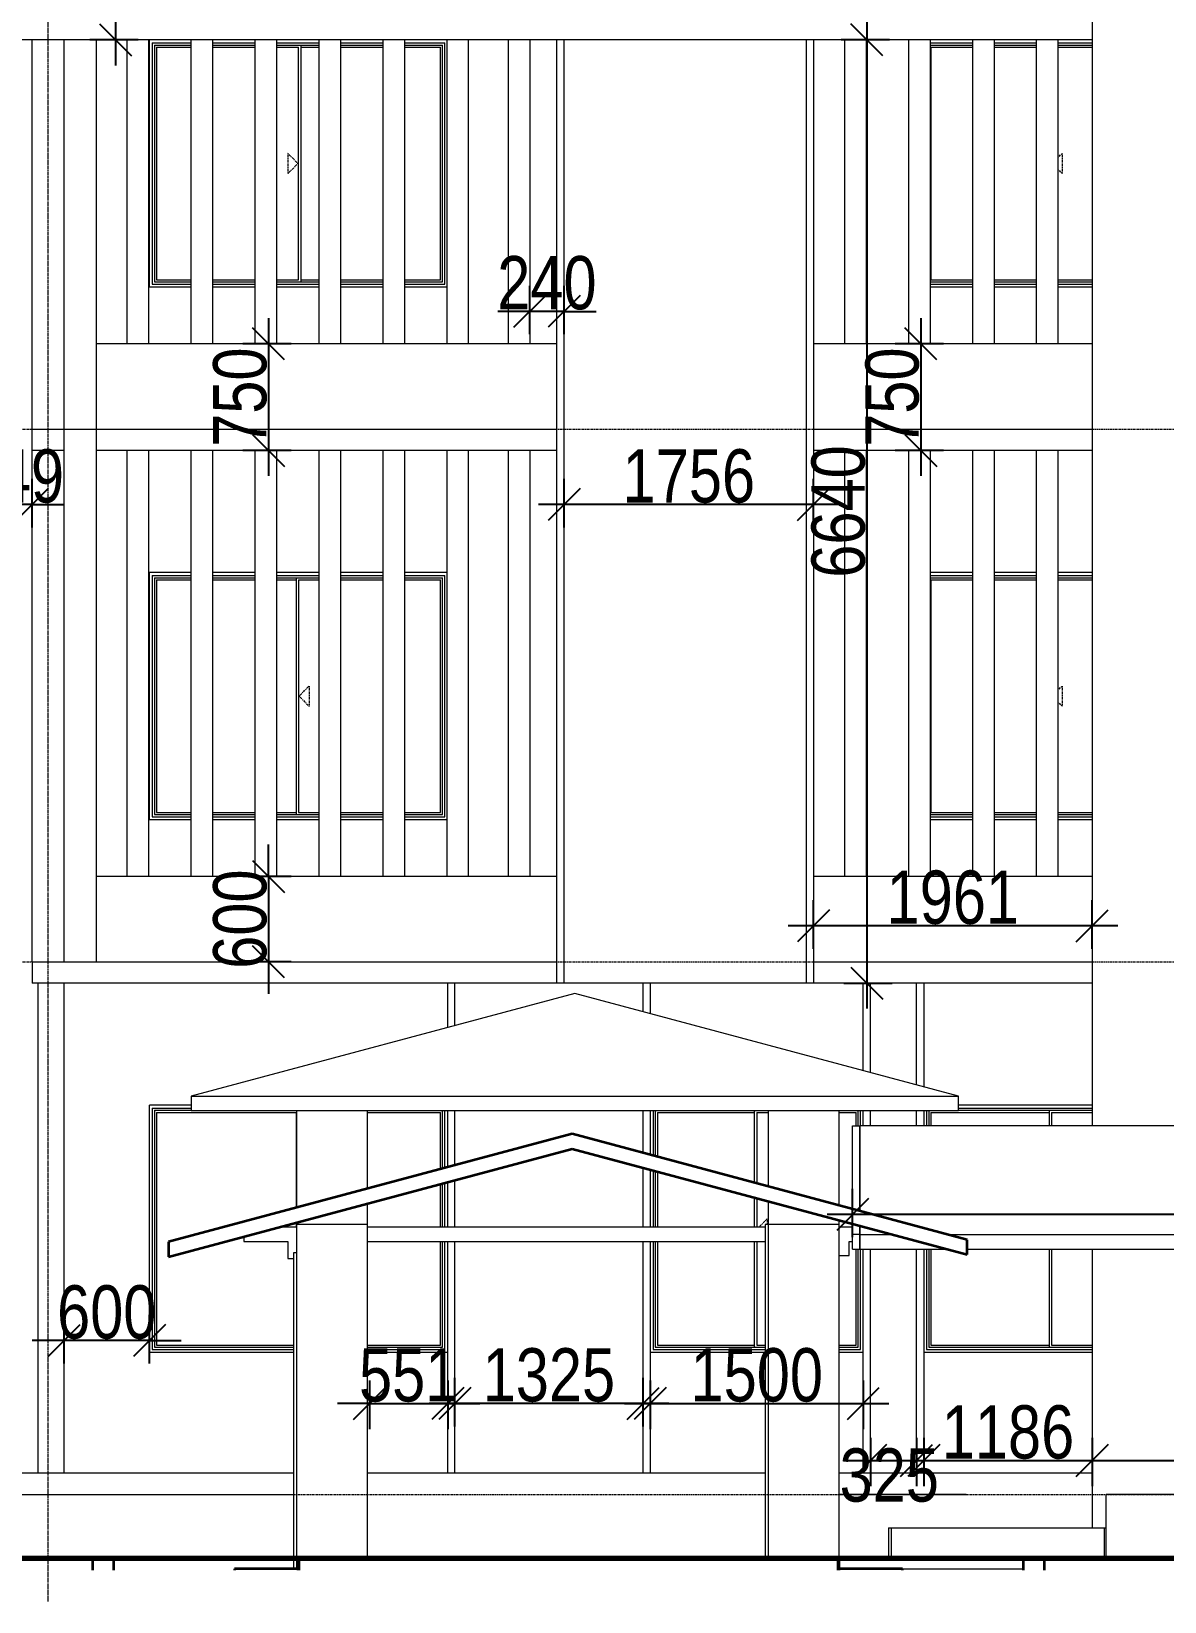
# Model space of a CAD drawing. Header units: millimetres. Extents: x -35190 to 411743, y -233114 to 23872.
# Drawn here: x 71445 to 79420, y -164512 to -153457 of the extents above; entities that cross this region are included whole.
import ezdxf

# ---------------------------------------------------------------- set-up
doc = ezdxf.new("R2010")
doc.units = ezdxf.units.MM
doc.linetypes.add('Centre', pattern=[31.75, 6.35, -4.7625, 15.875, -4.7625])
doc.linetypes.add('Grid Line', pattern=[22.225, 12.7, -3.175, 3.175, -3.175])
for name, color, linetype, lineweight in [('A-ANNO-DIMS', 211, 'Continuous', 9), ('A-DETL', 90, 'Continuous', 18), ('A-DETL-WIDE', 214, 'Continuous', 70), ('A-FLOR', 192, 'Continuous', 18), ('A-FLOR-LEVL', 51, 'Continuous', 18), ('A-GLAZ', 151, 'Continuous', 18), ('A-ROOF', 132, 'Continuous', 18), ('A-WALL', 113, 'Continuous', 18), ('I-WALL', 2, 'Continuous', 18), ('Q-CASE', 31, 'Continuous', 18), ('S-GRID', 1, 'Continuous', 9)]:
    doc.layers.add(name, color=color, linetype=linetype, lineweight=lineweight)
doc.styles.add('Arial_3', font='arial.ttf', dxfattribs={"width": 0.8, "height": 375})
doc.dimstyles.new('main_4_5mm', dxfattribs={"dimscale": 304.8, "dimtxt": 382.597275, "dimasz": 0.738189, "dimexe": 0.590551, "dimexo": 0.0625, "dimgap": 0.024606, "dimtad": 1, "dimdec": 0, "dimzin": 0, "dimdsep": 46, "dimtxsty": 'Arial_3', "dimblk1": 'OBLIQUE', "dimblk2": 'OBLIQUE', "dimsah": 1, "dimcen": 0.09, "dimdle": 0.590551, "dimazin": 0, "dimtfac": 1, "dimtdec": 4, "dimtix": 1, "dimtmove": 0, "dimatfit": 3, "dimfxl": 0.590551, "dimfxlon": 1, "dimtvp": 1, "dimtolj": 1, "dimtzin": 0, "dimarcsym": 2})
doc.dimstyles.new('main_4_5mm_1', dxfattribs={"dimscale": 304.8, "dimtxt": 382.597275, "dimasz": 0.738189, "dimexe": 0.590551, "dimexo": 0.0625, "dimgap": 0.024606, "dimtad": 1, "dimdec": 0, "dimzin": 0, "dimdsep": 46, "dimtxsty": 'Arial_3', "dimblk1": 'OBLIQUE', "dimblk2": 'OBLIQUE', "dimsah": 1, "dimcen": 0.09, "dimdle": 0.590551, "dimazin": 0, "dimtfac": 1, "dimtdec": 4, "dimtix": 1, "dimtmove": 1, "dimatfit": 3, "dimfxl": 0.590551, "dimfxlon": 1, "dimtvp": 1, "dimtolj": 1, "dimtzin": 0, "dimarcsym": 2})

# ---------------------------------------------------------------- blocks, each defined once
blk = doc.blocks.new('Sliding - 2L - SL2_1 X 1_8-416756-South')
at = {"layer": 'A-GLAZ'}
for p, q in [((318, 3190), (24, 3190)), ((24, 1450), (24, 3190)), ((44, 3170), (44, 1470)), ((44, 3170), (318, 3170)), ((60, 3154), (60, 1486)), ((60, 3154), (318, 3154)), ((75, 3139), (75, 1501)), ((75, 3139), (1059, 3139)), ((1059, 2468), (1059, 3139)), ((1559, 3139), (2073, 3139)), ((2073, 2740), (2073, 3139)), ((2088, 2744), (2088, 3150)), ((2104, 2748), (2104, 3150)), ((2073, 2331), (2073, 2636)), ((2088, 2331), (2088, 2640)), ((2104, 2331), (2104, 2644)), ((1059, 2331), (1059, 2364)), ((2073, 1501), (2073, 2231)), ((2088, 1486), (2088, 2231)), ((2104, 1470), (2104, 2231)), ((1039, 1450), (24, 1450)), ((44, 1470), (1039, 1470)), ((60, 1486), (1039, 1486)), ((75, 1501), (1039, 1501)), ((1559, 1501), (2073, 1501)), ((1559, 1486), (2088, 1486)), ((1559, 1470), (2104, 1470)), ((2124, 1450), (1559, 1450))]:
    blk.add_line(p, q, dxfattribs=at)
blk = doc.blocks.new('Sliding - 2L - SL1_5 X 1_8-424779-South')
at = {"layer": 'A-GLAZ'}
for p, q in [((3569, 3150), (3569, 2835)), ((3585, 3150), (3585, 2831)), ((3600, 3139), (3600, 2827)), ((3600, 3139), (4284, 3139)), ((4284, 2643), (4284, 3150)), ((4284, 2644), (4284, 3139)), ((4299, 3139), (4299, 2639)), ((4299, 3139), (4379, 3139)), ((4879, 3139), (4998, 3139)), ((4998, 3045), (4998, 3139)), ((5013, 3045), (5013, 3150)), ((5029, 3045), (5029, 3150)), ((3569, 2732), (3569, 2331)), ((3585, 2727), (3585, 2331)), ((3600, 2723), (3600, 2331)), ((4284, 2331), (4284, 2540)), ((4284, 2331), (4284, 2540)), ((4299, 2536), (4299, 2331)), ((3569, 2231), (3569, 1470)), ((3585, 2231), (3585, 1486)), ((3600, 2231), (3600, 1501)), ((4284, 1486), (4284, 2231)), ((4284, 1501), (4284, 2231)), ((4299, 2231), (4299, 1501)), ((4998, 1501), (4998, 2176)), ((5013, 1486), (5013, 2176)), ((5029, 1470), (5029, 2176)), ((4359, 1450), (3549, 1450)), ((3569, 1470), (4359, 1470)), ((3585, 1486), (4359, 1486)), ((3600, 1501), (4284, 1501)), ((4299, 1501), (4359, 1501)), ((4879, 1501), (4998, 1501)), ((4879, 1486), (5013, 1486)), ((4879, 1470), (5029, 1470)), ((5049, 1450), (4879, 1450))]:
    blk.add_line(p, q, dxfattribs=at)
at = {"layer": 'A-GLAZ', "linetype": 'Centre'}
for p, q in [((4314, 2331), (4373, 2391)), ((4373, 2391), (4373, 2350))]:
    blk.add_line(p, q, dxfattribs=at)
blk = doc.blocks.new('Sliding - 2L - SL1_8 X 1_8-417365-South')
at = {"layer": 'A-GLAZ'}
for p, q in [((5494, 3150), (5494, 3045)), ((5510, 3150), (5510, 3045)), ((5525, 3139), (5525, 3045)), ((5525, 3139), (6359, 3139)), ((6660, 3190), (5718, 3190)), ((5718, 3170), (6660, 3170)), ((5718, 3154), (6660, 3154)), ((6359, 3045), (6359, 3154)), ((6359, 3045), (6359, 3139)), ((6374, 3139), (6374, 3045)), ((6374, 3139), (6660, 3139)), ((5494, 2176), (5494, 1470)), ((5510, 2176), (5510, 1486)), ((5525, 2176), (5525, 1501)), ((6359, 1486), (6359, 2176)), ((6359, 1501), (6359, 2176)), ((6374, 2176), (6374, 1501)), ((6660, 1450), (5474, 1450)), ((5494, 1470), (6660, 1470)), ((5510, 1486), (6660, 1486)), ((5525, 1501), (6359, 1501)), ((6374, 1501), (6660, 1501))]:
    blk.add_line(p, q, dxfattribs=at)
blk = doc.blocks.new('Sliding - 2L - SL2_1 X 1_8-V6-South')
at = {"layer": 'A-GLAZ'}
for p, q in [((319, 6940), (24, 6940)), ((24, 5200), (24, 6940)), ((44, 6920), (44, 5220)), ((44, 6920), (319, 6920)), ((60, 6904), (60, 5236)), ((60, 6904), (319, 6904)), ((75, 6889), (75, 5251)), ((75, 6889), (319, 6889)), ((769, 6940), (469, 6940)), ((469, 6920), (769, 6920)), ((469, 6904), (769, 6904)), ((469, 6889), (769, 6889)), ((1219, 6940), (919, 6940)), ((919, 6920), (1219, 6920)), ((919, 6904), (1219, 6904)), ((919, 6889), (1059, 6889)), ((1059, 5236), (1059, 6904)), ((1059, 5251), (1059, 6889)), ((1074, 6889), (1074, 5251)), ((1074, 6889), (1219, 6889)), ((1669, 6940), (1369, 6940)), ((1369, 6920), (1669, 6920)), ((1369, 6904), (1669, 6904)), ((1369, 6889), (1669, 6889)), ((2119, 6940), (1819, 6940)), ((1819, 6920), (2104, 6920)), ((1819, 6904), (2088, 6904)), ((1819, 6889), (2073, 6889)), ((2073, 5251), (2073, 6889)), ((2088, 5236), (2088, 6904)), ((2104, 5220), (2104, 6920)), ((319, 5200), (24, 5200)), ((44, 5220), (319, 5220)), ((60, 5236), (319, 5236)), ((75, 5251), (319, 5251)), ((469, 5251), (769, 5251)), ((469, 5236), (769, 5236)), ((469, 5220), (769, 5220)), ((769, 5200), (469, 5200)), ((919, 5251), (1059, 5251)), ((919, 5236), (1219, 5236)), ((919, 5220), (1219, 5220)), ((1219, 5200), (919, 5200)), ((1074, 5251), (1219, 5251)), ((1369, 5251), (1669, 5251)), ((1369, 5236), (1669, 5236)), ((1369, 5220), (1669, 5220)), ((1669, 5200), (1369, 5200)), ((1819, 5251), (2073, 5251)), ((1819, 5236), (2088, 5236)), ((1819, 5220), (2104, 5220)), ((2119, 5200), (1819, 5200))]:
    blk.add_line(p, q, dxfattribs=at)
at = {"layer": 'A-GLAZ', "linetype": 'Centre'}
for p, q in [((1078, 6070), (1148, 6141)), ((1148, 6141), (1148, 5999)), ((1078, 6070), (1148, 5999))]:
    blk.add_line(p, q, dxfattribs=at)
blk = doc.blocks.new('Sliding - 2L - SL1_8 X 1_8-V9-South')
at = {"layer": 'A-GLAZ'}
for p, q in [((5819, 6940), (5519, 6940)), ((5519, 6920), (5819, 6920)), ((5519, 6904), (5819, 6904)), ((5525, 6889), (5525, 5251)), ((5525, 6889), (5819, 6889)), ((6269, 6940), (5969, 6940)), ((5969, 6920), (6269, 6920)), ((5969, 6904), (6269, 6904)), ((5969, 6889), (6269, 6889)), ((6660, 6940), (6419, 6940)), ((6419, 6920), (6660, 6920)), ((6419, 6904), (6660, 6904)), ((6419, 6889), (6660, 6889)), ((5519, 5236), (5819, 5236)), ((5519, 5220), (5819, 5220)), ((5819, 5200), (5519, 5200)), ((5525, 5251), (5819, 5251)), ((5969, 5251), (6269, 5251)), ((5969, 5236), (6269, 5236)), ((5969, 5220), (6269, 5220)), ((6269, 5200), (5969, 5200)), ((6419, 5251), (6660, 5251)), ((6419, 5236), (6660, 5236)), ((6419, 5220), (6660, 5220)), ((6660, 5200), (6419, 5200))]:
    blk.add_line(p, q, dxfattribs=at)
at = {"layer": 'A-GLAZ', "linetype": 'Centre'}
for p, q in [((6419, 6111), (6448, 6141)), ((6448, 6141), (6448, 5999)), ((6419, 6029), (6448, 5999))]:
    blk.add_line(p, q, dxfattribs=at)
blk = doc.blocks.new('Sliding - 2L - SL2_1 X 1_8-450662-South')
at = {"layer": 'A-GLAZ'}
for p, q in [((24, 8950), (24, 10690)), ((44, 10670), (44, 8970)), ((44, 10670), (319, 10670)), ((60, 10654), (60, 8986)), ((60, 10654), (319, 10654)), ((75, 10639), (75, 9001)), ((75, 10639), (319, 10639)), ((469, 10670), (769, 10670)), ((469, 10654), (769, 10654)), ((469, 10639), (769, 10639)), ((919, 10670), (1219, 10670)), ((919, 10654), (1219, 10654)), ((919, 10639), (1074, 10639)), ((1074, 9001), (1074, 10639)), ((1089, 10654), (1089, 8986)), ((1089, 10639), (1089, 9001)), ((1089, 10639), (1219, 10639)), ((1369, 10670), (1669, 10670)), ((1369, 10654), (1669, 10654)), ((1369, 10639), (1669, 10639)), ((1819, 10670), (2104, 10670)), ((1819, 10654), (2088, 10654)), ((1819, 10639), (2073, 10639)), ((2073, 9001), (2073, 10639)), ((2088, 8986), (2088, 10654)), ((2104, 8970), (2104, 10670)), ((44, 8970), (319, 8970)), ((60, 8986), (319, 8986)), ((75, 9001), (319, 9001)), ((469, 9001), (769, 9001)), ((469, 8986), (769, 8986)), ((469, 8970), (769, 8970)), ((919, 9001), (1074, 9001)), ((919, 8986), (1219, 8986)), ((919, 8970), (1219, 8970)), ((1089, 9001), (1219, 9001)), ((1369, 9001), (1669, 9001)), ((1369, 8986), (1669, 8986)), ((1369, 8970), (1669, 8970)), ((1819, 9001), (2073, 9001)), ((1819, 8986), (2088, 8986)), ((1819, 8970), (2104, 8970)), ((319, 8950), (24, 8950)), ((769, 8950), (469, 8950)), ((1219, 8950), (919, 8950)), ((1669, 8950), (1369, 8950)), ((2119, 8950), (1819, 8950))]:
    blk.add_line(p, q, dxfattribs=at)
at = {"layer": 'A-GLAZ', "linetype": 'Centre'}
for p, q in [((1070, 9820), (999, 9891)), ((999, 9891), (999, 9749)), ((1070, 9820), (999, 9749))]:
    blk.add_line(p, q, dxfattribs=at)
blk = doc.blocks.new('Sliding - 2L - SL1_8 X 1_8-V13-South')
at = {"layer": 'A-GLAZ'}
for p, q in [((5519, 10670), (5819, 10670)), ((5519, 10654), (5819, 10654)), ((5525, 10639), (5525, 9001)), ((5525, 10639), (5819, 10639)), ((5969, 10670), (6269, 10670)), ((5969, 10654), (6269, 10654)), ((5969, 10639), (6269, 10639)), ((6419, 10670), (6660, 10670)), ((6419, 10654), (6660, 10654)), ((6419, 10639), (6660, 10639)), ((5519, 8986), (5819, 8986)), ((5519, 8970), (5819, 8970)), ((5525, 9001), (5819, 9001)), ((5969, 9001), (6269, 9001)), ((5969, 8986), (6269, 8986)), ((5969, 8970), (6269, 8970)), ((6419, 9001), (6660, 9001)), ((6419, 8986), (6660, 8986)), ((6419, 8970), (6660, 8970)), ((5819, 8950), (5519, 8950)), ((6269, 8950), (5969, 8950)), ((6660, 8950), (6419, 8950))]:
    blk.add_line(p, q, dxfattribs=at)
at = {"layer": 'A-GLAZ', "linetype": 'Centre'}
for p, q in [((6419, 9861), (6448, 9891)), ((6448, 9891), (6448, 9749)), ((6419, 9779), (6448, 9749))]:
    blk.add_line(p, q, dxfattribs=at)
blk = doc.blocks.new('Casework 1 - Casework 1-478824-South')
at = {"layer": 'Q-CASE'}
for p, q in [((6660, 10690), (-1101, 10690)), ((2893, 4050), (2893, 10690)), ((2943, 4050), (2943, 10690)), ((4649, 4050), (4649, 10690)), ((4699, 10690), (4699, 4050)), ((-761, 4050), (-761, 600)), ((2124, 3737), (2124, 4050)), ((2174, 3751), (2174, 4050)), ((2943, 4050), (2893, 4050)), ((4649, 4050), (2943, 4050)), ((3499, 3848), (3499, 4050)), ((3549, 4050), (3549, 3835)), ((4699, 4050), (4649, 4050)), ((5049, 3433), (5049, 4050)), ((5099, 3419), (5099, 4050)), ((5424, 3332), (5424, 4050)), ((5474, 4050), (5474, 3319)), ((2124, 2753), (2124, 3150)), ((2174, 2767), (2174, 3150)), ((3499, 2854), (3499, 3150)), ((3549, 3150), (3549, 2840)), ((5049, 3045), (5049, 3150)), ((5099, 3045), (5099, 3150)), ((5424, 3045), (5424, 3150)), ((5474, 3150), (5474, 3045)), ((2174, 2331), (2174, 2663)), ((3499, 2331), (3499, 2750)), ((3549, 2737), (3549, 2331)), ((2124, 2331), (2124, 2650)), ((2124, 600), (2124, 2231)), ((2174, 600), (2174, 2231)), ((3499, 600), (3499, 2231)), ((3549, 2231), (3549, 600)), ((5049, 600), (5049, 2176)), ((5099, 600), (5099, 2176)), ((5424, 600), (5424, 2176)), ((5474, 2176), (5474, 600)), ((1039, 600), (-11726, 600)), ((4359, 600), (1559, 600)), ((6660, 600), (4879, 600)), ((-11726, 0), (-376, 0))]:
    blk.add_line(p, q, dxfattribs=at)
blk = doc.blocks.new('Ramp - Ramp-624377-South')
at = {"layer": 'A-FLOR-LEVL'}
for p, q in [((5246, 213), (5246, 0)), ((6746, 213), (5246, 213)), ((6746, 0), (6746, 213))]:
    blk.add_line(p, q, dxfattribs=at)
blk = doc.blocks.new('Casework 3 - Casework 3-687578-South')
at = {"layer": 'Q-CASE', "lineweight": 35}
for p, q in [((2999, 2988), (159, 2227)), ((5779, 2243), (2999, 2988)), ((159, 2123), (2999, 2884)), ((2999, 2884), (5779, 2139)), ((159, 2227), (159, 2123)), ((5779, 2139), (5779, 2243)), ((6324, 0), (6174, 0)), ((6324, -84), (6324, 0)), ((-226, 0), (-376, 0)), ((-376, 0), (-376, -84)), ((-226, -84), (-226, 0)), ((1074, -75), (624, -75)), ((624, -75), (624, -84)), ((1074, -84), (1074, -75)), ((5324, -75), (4874, -75)), ((4874, -75), (4874, -84)), ((5324, -84), (5324, -75)), ((6174, 0), (6174, -84))]:
    blk.add_line(p, q, dxfattribs=at)
at = {"layer": 'Q-CASE'}
for p, q in [((4974, 2459), (4974, 3045)), ((4974, 3045), (5024, 3045)), ((5024, 3045), (5024, 2445)), ((5024, 2445), (5024, 3045)), ((11833, 3045), (5024, 3045)), ((1059, 2331), (936, 2331)), ((4359, 2331), (1559, 2331)), ((4974, 2331), (4879, 2331)), ((4974, 2280), (4974, 2355)), ((5024, 2342), (5024, 2280)), ((5024, 2280), (5024, 2342)), ((689, 2265), (689, 2231)), ((689, 2231), (999, 2231)), ((999, 2231), (999, 2111)), ((1559, 2231), (4359, 2231)), ((4949, 2231), (4974, 2231)), ((4949, 2131), (4949, 2231)), ((4974, 2176), (4974, 2280)), ((5024, 2280), (4974, 2280)), ((5024, 2280), (5024, 2176)), ((5024, 2176), (5024, 2280)), ((5024, 2280), (5255, 2280)), ((5641, 2280), (17026, 2280)), ((999, 2111), (1039, 2111)), ((4879, 2131), (4949, 2131)), ((4974, 2176), (5024, 2176)), ((5024, 2176), (5642, 2176)), ((5779, 2176), (17026, 2176)), ((6324, 0), (16796, 0)), ((-226, 0), (1039, 0)), ((5324, -75), (6174, -75))]:
    blk.add_line(p, q, dxfattribs=at)
blk = doc.blocks.new('Casework 4 - Casework 4-774435-South')
at = {"layer": 'Q-CASE'}
for p, q in [((1059, 3150), (1059, 2468)), ((1559, 2602), (1559, 3150)), ((4379, 3150), (4379, 2618)), ((4879, 2484), (4879, 3150)), ((1559, 2350), (1559, 2498)), ((4379, 2515), (4379, 2350)), ((1059, 2364), (1059, 2350)), ((1059, 2350), (1059, -75)), ((1559, 2350), (1059, 2350)), ((1559, 0), (1559, 2350)), ((4359, 2350), (4359, 0)), ((4378, 2350), (4359, 2350)), ((4379, 2350), (4379, 0)), ((4879, 2350), (4379, 2350)), ((4879, 2350), (4879, 2381)), ((4879, -75), (4879, 2350)), ((1039, 2150), (1039, -75)), ((1058, 2150), (1039, 2150))]:
    blk.add_line(p, q, dxfattribs=at)
blk = doc.blocks.new('_Oblique')
at = {"color": 0, "linetype": 'ByBlock', "lineweight": -2}
blk.add_line((-0.5, -0.5), (0.5, 0.5), dxfattribs=at)
blk = doc.blocks.new('*D2277')
at = {"layer": 'A-ANNO-DIMS', "color": 0, "lineweight": -2, "transparency": 16777216}
for p, q in [((77225, -161947), (77225, -161606)), ((89277, -161947), (89277, -161606)), ((89457, -161786), (77045, -161786))]:
    blk.add_line(p, q, dxfattribs=at)
at = {"layer": 'Defpoints', "color": 0, "transparency": 16777216}
for p in [(77225, -161786), (77225, -161966), (89277, -161966)]:
    blk.add_point(p, dxfattribs=at)
at = {"layer": 'A-ANNO-DIMS', "color": 0, "lineweight": -2, "transparency": 16777216, "xscale": 224.9999999999999, "yscale": 224.9999999999999, "zscale": 224.9999999999999, "rotation": 180}
blk.add_blockref('_Oblique', (77225, -161786), dxfattribs=at)
at = {"layer": 'A-ANNO-DIMS', "color": 0, "lineweight": -2, "transparency": 16777216, "xscale": 224.9999999999999, "yscale": 224.9999999999999, "zscale": 224.9999999999999}
blk.add_blockref('_Oblique', (89277, -161786), dxfattribs=at)
at = {"layer": 'A-ANNO-DIMS', "color": 0, "transparency": 16777216, "insert": (83251, -161587), "char_height": 375, "width": 1239.62, "attachment_point": 5, "style": 'Arial_3'}
blk.add_mtext('\\A1;12052', dxfattribs=at)
blk = doc.blocks.new('*D2279')
at = {"layer": 'A-ANNO-DIMS', "color": 0, "lineweight": -2, "transparency": 16777216}
for p, q in [((78911, -163358), (78911, -163699)), ((84084, -163358), (84084, -163699)), ((78731, -163519), (84264, -163519))]:
    blk.add_line(p, q, dxfattribs=at)
at = {"layer": 'Defpoints', "color": 0, "transparency": 16777216}
for p in [(78911, -163339), (84084, -163339), (84084, -163519)]:
    blk.add_point(p, dxfattribs=at)
at = {"layer": 'A-ANNO-DIMS', "color": 0, "lineweight": -2, "transparency": 16777216, "xscale": 224.9999999999999, "yscale": 224.9999999999999, "zscale": 224.9999999999999, "rotation": 180}
blk.add_blockref('_Oblique', (78911, -163519), dxfattribs=at)
at = {"layer": 'A-ANNO-DIMS', "color": 0, "lineweight": -2, "transparency": 16777216, "xscale": 224.9999999999999, "yscale": 224.9999999999999, "zscale": 224.9999999999999}
blk.add_blockref('_Oblique', (84084, -163519), dxfattribs=at)
at = {"layer": 'A-ANNO-DIMS', "color": 0, "transparency": 16777216, "insert": (81497, -163320), "char_height": 375, "width": 991.69, "attachment_point": 5, "style": 'Arial_3'}
blk.add_mtext('\\A1;5173', dxfattribs=at)
blk = doc.blocks.new('*D2280')
at = {"layer": 'A-ANNO-DIMS', "color": 0, "lineweight": -2, "transparency": 16777216}
for p, q in [((77725, -163358), (77725, -163699)), ((78911, -163358), (78911, -163699)), ((77545, -163519), (79091, -163519))]:
    blk.add_line(p, q, dxfattribs=at)
at = {"layer": 'Defpoints', "color": 0, "transparency": 16777216}
for p in [(77725, -163339), (78911, -163339), (78911, -163519)]:
    blk.add_point(p, dxfattribs=at)
at = {"layer": 'A-ANNO-DIMS', "color": 0, "lineweight": -2, "transparency": 16777216, "xscale": 224.9999999999999, "yscale": 224.9999999999999, "zscale": 224.9999999999999, "rotation": 180}
blk.add_blockref('_Oblique', (77725, -163519), dxfattribs=at)
at = {"layer": 'A-ANNO-DIMS', "color": 0, "lineweight": -2, "transparency": 16777216, "xscale": 224.9999999999999, "yscale": 224.9999999999999, "zscale": 224.9999999999999}
blk.add_blockref('_Oblique', (78911, -163519), dxfattribs=at)
at = {"layer": 'A-ANNO-DIMS', "color": 0, "transparency": 16777216, "insert": (78318, -163320), "char_height": 375, "width": 991.69, "attachment_point": 5, "style": 'Arial_3'}
blk.add_mtext('\\A1;1186', dxfattribs=at)
blk = doc.blocks.new('*D2281')
at = {"layer": 'A-ANNO-DIMS', "color": 0, "lineweight": -2, "transparency": 16777216}
for p, q in [((77350, -163358), (77350, -163699)), ((77675, -163358), (77675, -163699)), ((77170, -163519), (77855, -163519))]:
    blk.add_line(p, q, dxfattribs=at)
at = {"layer": 'Defpoints', "color": 0, "transparency": 16777216}
for p in [(77350, -163339), (77675, -163339), (77675, -163519)]:
    blk.add_point(p, dxfattribs=at)
at = {"layer": 'A-ANNO-DIMS', "color": 0, "lineweight": -2, "transparency": 16777216, "xscale": 224.9999999999999, "yscale": 224.9999999999999, "zscale": 224.9999999999999, "rotation": 180}
blk.add_blockref('_Oblique', (77350, -163519), dxfattribs=at)
at = {"layer": 'A-ANNO-DIMS', "color": 0, "lineweight": -2, "transparency": 16777216, "xscale": 224.9999999999999, "yscale": 224.9999999999999, "zscale": 224.9999999999999}
blk.add_blockref('_Oblique', (77675, -163519), dxfattribs=at)
at = {"layer": 'A-ANNO-DIMS', "color": 0, "transparency": 16777216, "insert": (77133, -163433), "char_height": 375, "width": 743.77, "attachment_point": 1, "line_spacing_factor": 0.941778, "style": 'Arial_3'}
blk.add_mtext('\\A1;325', dxfattribs=at)
blk = doc.blocks.new('*D2282')
at = {"layer": 'A-ANNO-DIMS', "color": 0, "lineweight": -2, "transparency": 16777216}
for p, q in [((75800, -162956), (75800, -163297)), ((77300, -162956), (77300, -163297)), ((75620, -163117), (77480, -163117))]:
    blk.add_line(p, q, dxfattribs=at)
at = {"layer": 'Defpoints', "color": 0, "transparency": 16777216}
for p in [(75800, -162937), (77300, -162937), (77300, -163117)]:
    blk.add_point(p, dxfattribs=at)
at = {"layer": 'A-ANNO-DIMS', "color": 0, "lineweight": -2, "transparency": 16777216, "xscale": 224.9999999999999, "yscale": 224.9999999999999, "zscale": 224.9999999999999, "rotation": 180}
blk.add_blockref('_Oblique', (75800, -163117), dxfattribs=at)
at = {"layer": 'A-ANNO-DIMS', "color": 0, "lineweight": -2, "transparency": 16777216, "xscale": 224.9999999999999, "yscale": 224.9999999999999, "zscale": 224.9999999999999}
blk.add_blockref('_Oblique', (77300, -163117), dxfattribs=at)
at = {"layer": 'A-ANNO-DIMS', "color": 0, "transparency": 16777216, "insert": (76550, -162918), "char_height": 375, "width": 991.69, "attachment_point": 5, "style": 'Arial_3'}
blk.add_mtext('\\A1;1500', dxfattribs=at)
blk = doc.blocks.new('*D2283')
at = {"layer": 'A-ANNO-DIMS', "color": 0, "lineweight": -2, "transparency": 16777216}
for p, q in [((74425, -163278), (74425, -162937)), ((75750, -163278), (75750, -162937)), ((75930, -163117), (74245, -163117))]:
    blk.add_line(p, q, dxfattribs=at)
at = {"layer": 'Defpoints', "color": 0, "transparency": 16777216}
for p in [(74425, -163117), (74425, -163297), (75750, -163297)]:
    blk.add_point(p, dxfattribs=at)
at = {"layer": 'A-ANNO-DIMS', "color": 0, "lineweight": -2, "transparency": 16777216, "xscale": 224.9999999999999, "yscale": 224.9999999999999, "zscale": 224.9999999999999, "rotation": 180}
blk.add_blockref('_Oblique', (74425, -163117), dxfattribs=at)
at = {"layer": 'A-ANNO-DIMS', "color": 0, "lineweight": -2, "transparency": 16777216, "xscale": 224.9999999999999, "yscale": 224.9999999999999, "zscale": 224.9999999999999}
blk.add_blockref('_Oblique', (75750, -163117), dxfattribs=at)
at = {"layer": 'A-ANNO-DIMS', "color": 0, "transparency": 16777216, "insert": (75087, -162918), "char_height": 375, "width": 991.69, "attachment_point": 5, "style": 'Arial_3'}
blk.add_mtext('\\A1;1325', dxfattribs=at)
blk = doc.blocks.new('*D2284')
at = {"layer": 'A-ANNO-DIMS', "color": 0, "lineweight": -2, "transparency": 16777216}
for p, q in [((73824, -162956), (73824, -163297)), ((74375, -162956), (74375, -163297)), ((73824, -163117), (73599, -163117)), ((73824, -163117), (74375, -163117)), ((74375, -163117), (74600, -163117))]:
    blk.add_line(p, q, dxfattribs=at)
at = {"layer": 'Defpoints', "color": 0, "transparency": 16777216}
for p in [(73824, -162937), (74375, -162937), (74375, -163117)]:
    blk.add_point(p, dxfattribs=at)
at = {"layer": 'A-ANNO-DIMS', "color": 0, "lineweight": -2, "transparency": 16777216, "xscale": 224.9999999999999, "yscale": 224.9999999999999, "zscale": 224.9999999999999}
blk.add_blockref('_Oblique', (73824, -163117), dxfattribs=at)
at = {"layer": 'A-ANNO-DIMS', "color": 0, "lineweight": -2, "transparency": 16777216, "xscale": 224.9999999999999, "yscale": 224.9999999999999, "zscale": 224.9999999999999, "rotation": 180}
blk.add_blockref('_Oblique', (74375, -163117), dxfattribs=at)
at = {"layer": 'A-ANNO-DIMS', "color": 0, "transparency": 16777216, "insert": (74100, -162918), "char_height": 375, "width": 743.77, "attachment_point": 5, "style": 'Arial_3'}
blk.add_mtext('\\A1;551', dxfattribs=at)
blk = doc.blocks.new('*D2285')
at = {"layer": 'A-ANNO-DIMS', "color": 0, "lineweight": -2, "transparency": 16777216}
for p, q in [((71675, -162835), (71675, -162494)), ((72275, -162835), (72275, -162494)), ((71675, -162674), (71450, -162674)), ((72275, -162674), (71675, -162674)), ((72275, -162674), (72500, -162674))]:
    blk.add_line(p, q, dxfattribs=at)
at = {"layer": 'Defpoints', "color": 0, "transparency": 16777216}
for p in [(71675, -162674), (71675, -162854), (72275, -162854)]:
    blk.add_point(p, dxfattribs=at)
at = {"layer": 'A-ANNO-DIMS', "color": 0, "lineweight": -2, "transparency": 16777216, "xscale": 224.9999999999999, "yscale": 224.9999999999999, "zscale": 224.9999999999999}
blk.add_blockref('_Oblique', (71675, -162674), dxfattribs=at)
at = {"layer": 'A-ANNO-DIMS', "color": 0, "lineweight": -2, "transparency": 16777216, "xscale": 224.9999999999999, "yscale": 224.9999999999999, "zscale": 224.9999999999999, "rotation": 180}
blk.add_blockref('_Oblique', (72275, -162674), dxfattribs=at)
at = {"layer": 'A-ANNO-DIMS', "color": 0, "transparency": 16777216, "insert": (71975, -162475), "char_height": 375, "width": 743.77, "attachment_point": 5, "style": 'Arial_3'}
blk.add_mtext('\\A1;600', dxfattribs=at)
blk = doc.blocks.new('*D2286')
at = {"layer": 'A-ANNO-DIMS', "color": 0, "lineweight": -2, "transparency": 16777216}
for p, q in [((73113, -159407), (73113, -159182)), ((73274, -159407), (72933, -159407)), ((73113, -159407), (73113, -160007)), ((73274, -160007), (72933, -160007)), ((73113, -160007), (73113, -160232))]:
    blk.add_line(p, q, dxfattribs=at)
at = {"layer": 'Defpoints', "color": 0, "transparency": 16777216}
for p in [(73293, -159407), (73113, -160007), (73293, -160007)]:
    blk.add_point(p, dxfattribs=at)
at = {"layer": 'A-ANNO-DIMS', "color": 0, "lineweight": -2, "transparency": 16777216, "xscale": 224.9999999999999, "yscale": 224.9999999999999, "zscale": 224.9999999999999}
for p, rotation in [((73113, -159407), 270), ((73113, -160007), 90)]:
    blk.add_blockref('_Oblique', p, dxfattribs=dict(at, rotation=rotation))
at = {"layer": 'A-ANNO-DIMS', "color": 0, "transparency": 16777216, "insert": (72914, -159707), "char_height": 375, "width": 743.77, "attachment_point": 5, "rotation": 90, "style": 'Arial_3'}
blk.add_mtext('\\A1;600', dxfattribs=at)
blk = doc.blocks.new('*D2287')
at = {"layer": 'A-ANNO-DIMS', "color": 0, "lineweight": -2, "transparency": 16777216}
for p, q in [((71201, -156949), (71201, -156608)), ((71450, -156949), (71450, -156608)), ((71201, -156788), (70976, -156788)), ((71450, -156788), (71201, -156788)), ((71450, -156788), (71675, -156788))]:
    blk.add_line(p, q, dxfattribs=at)
at = {"layer": 'Defpoints', "color": 0, "transparency": 16777216}
for p in [(71201, -156788), (71201, -156968), (71450, -156968)]:
    blk.add_point(p, dxfattribs=at)
at = {"layer": 'A-ANNO-DIMS', "color": 0, "lineweight": -2, "transparency": 16777216, "xscale": 224.9999999999999, "yscale": 224.9999999999999, "zscale": 224.9999999999999}
blk.add_blockref('_Oblique', (71201, -156788), dxfattribs=at)
at = {"layer": 'A-ANNO-DIMS', "color": 0, "lineweight": -2, "transparency": 16777216, "xscale": 224.9999999999999, "yscale": 224.9999999999999, "zscale": 224.9999999999999, "rotation": 180}
blk.add_blockref('_Oblique', (71450, -156788), dxfattribs=at)
at = {"layer": 'A-ANNO-DIMS', "color": 0, "transparency": 16777216, "insert": (71325, -156589), "char_height": 375, "width": 743.77, "attachment_point": 5, "style": 'Arial_3'}
blk.add_mtext('\\A1;249', dxfattribs=at)
blk = doc.blocks.new('*D2290')
at = {"layer": 'A-ANNO-DIMS', "color": 0, "lineweight": -2, "transparency": 16777216}
for p, q in [((73113, -155477), (73113, -156587)), ((73274, -155657), (72933, -155657)), ((73274, -156407), (72933, -156407))]:
    blk.add_line(p, q, dxfattribs=at)
at = {"layer": 'Defpoints', "color": 0, "transparency": 16777216}
for p in [(73293, -155657), (73113, -156407), (73293, -156407)]:
    blk.add_point(p, dxfattribs=at)
at = {"layer": 'A-ANNO-DIMS', "color": 0, "lineweight": -2, "transparency": 16777216, "xscale": 224.9999999999999, "yscale": 224.9999999999999, "zscale": 224.9999999999999}
for p, rotation in [((73113, -155657), 90), ((73113, -156407), 270)]:
    blk.add_blockref('_Oblique', p, dxfattribs=dict(at, rotation=rotation))
at = {"layer": 'A-ANNO-DIMS', "color": 0, "transparency": 16777216, "insert": (72914, -156032), "char_height": 375, "width": 743.77, "attachment_point": 5, "rotation": 90, "style": 'Arial_3'}
blk.add_mtext('\\A1;750', dxfattribs=at)
blk = doc.blocks.new('*D2291')
at = {"layer": 'A-ANNO-DIMS', "color": 0, "lineweight": -2, "transparency": 16777216}
for p, q in [((75194, -156949), (75194, -156608)), ((76950, -156949), (76950, -156608)), ((77130, -156788), (75014, -156788))]:
    blk.add_line(p, q, dxfattribs=at)
at = {"layer": 'Defpoints', "color": 0, "transparency": 16777216}
for p in [(75194, -156788), (75194, -156968), (76950, -156968)]:
    blk.add_point(p, dxfattribs=at)
at = {"layer": 'A-ANNO-DIMS', "color": 0, "lineweight": -2, "transparency": 16777216, "xscale": 224.9999999999999, "yscale": 224.9999999999999, "zscale": 224.9999999999999, "rotation": 180}
blk.add_blockref('_Oblique', (75194, -156788), dxfattribs=at)
at = {"layer": 'A-ANNO-DIMS', "color": 0, "lineweight": -2, "transparency": 16777216, "xscale": 224.9999999999999, "yscale": 224.9999999999999, "zscale": 224.9999999999999}
blk.add_blockref('_Oblique', (76950, -156788), dxfattribs=at)
at = {"layer": 'A-ANNO-DIMS', "color": 0, "transparency": 16777216, "insert": (76072, -156589), "char_height": 375, "width": 991.69, "attachment_point": 5, "style": 'Arial_3'}
blk.add_mtext('\\A1;1756', dxfattribs=at)
blk = doc.blocks.new('*D2292')
at = {"layer": 'A-ANNO-DIMS', "color": 0, "lineweight": -2, "transparency": 16777216}
for p, q in [((77324, -153337), (77324, -160337)), ((77485, -153517), (77144, -153517)), ((77163, -160157), (77504, -160157))]:
    blk.add_line(p, q, dxfattribs=at)
at = {"layer": 'Defpoints', "color": 0, "transparency": 16777216}
for p in [(77504, -153517), (77144, -160157), (77324, -160157)]:
    blk.add_point(p, dxfattribs=at)
at = {"layer": 'A-ANNO-DIMS', "color": 0, "lineweight": -2, "transparency": 16777216, "xscale": 224.9999999999999, "yscale": 224.9999999999999, "zscale": 224.9999999999999}
for p, rotation in [((77324, -153517), 90), ((77324, -160157), 270)]:
    blk.add_blockref('_Oblique', p, dxfattribs=dict(at, rotation=rotation))
at = {"layer": 'A-ANNO-DIMS', "color": 0, "transparency": 16777216, "insert": (77125, -156837), "char_height": 375, "width": 991.69, "attachment_point": 5, "rotation": 90, "style": 'Arial_3'}
blk.add_mtext('\\A1;6640', dxfattribs=at)
blk = doc.blocks.new('*D2293')
at = {"layer": 'A-ANNO-DIMS', "color": 0, "lineweight": -2, "transparency": 16777216}
for p, q in [((77704, -155477), (77704, -156587)), ((77865, -155657), (77524, -155657)), ((77865, -156407), (77524, -156407))]:
    blk.add_line(p, q, dxfattribs=at)
at = {"layer": 'Defpoints', "color": 0, "transparency": 16777216}
for p in [(77884, -155657), (77704, -156407), (77884, -156407)]:
    blk.add_point(p, dxfattribs=at)
at = {"layer": 'A-ANNO-DIMS', "color": 0, "lineweight": -2, "transparency": 16777216, "xscale": 224.9999999999999, "yscale": 224.9999999999999, "zscale": 224.9999999999999}
for p, rotation in [((77704, -155657), 90), ((77704, -156407), 270)]:
    blk.add_blockref('_Oblique', p, dxfattribs=dict(at, rotation=rotation))
at = {"layer": 'A-ANNO-DIMS', "color": 0, "transparency": 16777216, "insert": (77505, -156032), "char_height": 375, "width": 743.77, "attachment_point": 5, "rotation": 90, "style": 'Arial_3'}
blk.add_mtext('\\A1;750', dxfattribs=at)
blk = doc.blocks.new('*D2294')
at = {"layer": 'A-ANNO-DIMS', "color": 0, "lineweight": -2, "transparency": 16777216}
for p, q in [((76950, -159915), (76950, -159574)), ((78911, -159915), (78911, -159574)), ((79091, -159754), (76770, -159754))]:
    blk.add_line(p, q, dxfattribs=at)
at = {"layer": 'Defpoints', "color": 0, "transparency": 16777216}
for p in [(76950, -159754), (76950, -159934), (78911, -159934)]:
    blk.add_point(p, dxfattribs=at)
at = {"layer": 'A-ANNO-DIMS', "color": 0, "lineweight": -2, "transparency": 16777216, "xscale": 224.9999999999999, "yscale": 224.9999999999999, "zscale": 224.9999999999999, "rotation": 180}
blk.add_blockref('_Oblique', (76950, -159754), dxfattribs=at)
at = {"layer": 'A-ANNO-DIMS', "color": 0, "lineweight": -2, "transparency": 16777216, "xscale": 224.9999999999999, "yscale": 224.9999999999999, "zscale": 224.9999999999999}
blk.add_blockref('_Oblique', (78911, -159754), dxfattribs=at)
at = {"layer": 'A-ANNO-DIMS', "color": 0, "transparency": 16777216, "insert": (77930, -159555), "char_height": 375, "width": 991.69, "attachment_point": 5, "style": 'Arial_3'}
blk.add_mtext('\\A1;1961', dxfattribs=at)
blk = doc.blocks.new('*D2300')
at = {"layer": 'A-ANNO-DIMS', "color": 0, "lineweight": -2, "transparency": 16777216}
for p, q in [((74953, -155588), (74953, -155248)), ((75194, -155588), (75194, -155248)), ((74953, -155428), (74728, -155428)), ((75194, -155428), (74953, -155428)), ((75194, -155428), (75419, -155428))]:
    blk.add_line(p, q, dxfattribs=at)
at = {"layer": 'Defpoints', "color": 0, "transparency": 16777216}
for p in [(74953, -155428), (74953, -155608), (75194, -155608)]:
    blk.add_point(p, dxfattribs=at)
at = {"layer": 'A-ANNO-DIMS', "color": 0, "lineweight": -2, "transparency": 16777216, "xscale": 224.9999999999999, "yscale": 224.9999999999999, "zscale": 224.9999999999999}
blk.add_blockref('_Oblique', (74953, -155428), dxfattribs=at)
at = {"layer": 'A-ANNO-DIMS', "color": 0, "lineweight": -2, "transparency": 16777216, "xscale": 224.9999999999999, "yscale": 224.9999999999999, "zscale": 224.9999999999999, "rotation": 180}
blk.add_blockref('_Oblique', (75194, -155428), dxfattribs=at)
at = {"layer": 'A-ANNO-DIMS', "color": 0, "transparency": 16777216, "insert": (75073, -155229), "char_height": 375, "width": 743.77, "attachment_point": 5, "style": 'Arial_3'}
blk.add_mtext('\\A1;240', dxfattribs=at)
blk = doc.blocks.new('*D2185')
at = {"layer": 'A-ANNO-DIMS', "color": 0, "lineweight": -2, "transparency": 16777216}
for p, q in [((72036, -149977), (72036, -153697)), ((72197, -150157), (71856, -150157)), ((72197, -153517), (71856, -153517))]:
    blk.add_line(p, q, dxfattribs=at)
at = {"layer": 'Defpoints', "color": 0, "transparency": 16777216}
for p in [(72216, -150157), (72036, -153517), (72216, -153517)]:
    blk.add_point(p, dxfattribs=at)
at = {"layer": 'A-ANNO-DIMS', "color": 0, "lineweight": -2, "transparency": 16777216, "xscale": 224.9999999999999, "yscale": 224.9999999999999, "zscale": 224.9999999999999}
for p, rotation in [((72036, -150157), 90), ((72036, -153517), 270)]:
    blk.add_blockref('_Oblique', p, dxfattribs=dict(at, rotation=rotation))
at = {"layer": 'A-ANNO-DIMS', "color": 0, "transparency": 16777216, "insert": (71837, -151837), "char_height": 375, "width": 991.69, "attachment_point": 5, "rotation": 90, "style": 'Arial_3'}
blk.add_mtext('\\A1;3360', dxfattribs=at)

msp = doc.modelspace()

# ---------------------------------------------------------------- linework, layer by layer
at = {"layer": 'A-DETL'}
for p, q in [((57575.8, -163757.1), (72969.1, -163757.1)), ((61724.9, -163757.1), (72969.1, -163757.1)), ((72424.9, -163757.1), (73291.1, -163757.1)), ((77128.7, -163757.1), (78024.9, -163757.1)), ((78024.9, -163757.1), (77128.7, -163757.1)), ((78024.9, -163757.1), (77128.7, -163757.1)), ((78024.9, -163757.1), (77128.7, -163757.1))]:
    msp.add_line(p, q, dxfattribs=at)
at = {"layer": 'A-DETL-WIDE'}
msp.add_line((57575.8, -164207.1), (121524.9, -164207.1), dxfattribs=at)
at = {"layer": 'A-FLOR'}
for p, q in [((71899.9, -156257.1), (75143.6, -156257.1)), ((76949.9, -156257.1), (78910.9, -156257.1)), ((71674.9, -156407.1), (71449.9, -156407.1)), ((75143.6, -156407.1), (71899.9, -156407.1)), ((78910.9, -156407.1), (76949.9, -156407.1)), ((71449.9, -160007.1), (71449.9, -160157.1)), ((71899.9, -160007.1), (75143.6, -160007.1)), ((76949.9, -160007.1), (78910.9, -160007.1)), ((75143.6, -160157.1), (71449.9, -160157.1)), ((78910.9, -160157.1), (76949.9, -160157.1)), ((77477.4, -163992.1), (79009.4, -163992.1)), ((77477.4, -163992.1), (77477.4, -164207.1)), ((77129.9, -164207.1), (78424.9, -164207.1))]:
    msp.add_line(p, q, dxfattribs=at)
at = {"layer": 'A-FLOR', "lineweight": 50}
for p, q in [((77124.9, -164207.1), (73324.9, -164207.1)), ((73324.9, -164207.1), (73324.9, -164291.1)), ((77124.9, -164291.1), (77124.9, -164207.1))]:
    msp.add_line(p, q, dxfattribs=at)
at = {"layer": 'A-FLOR-LEVL', "linetype": 'Centre', "lineweight": 9}
for p, q in [((55656.4, -156257.1), (118808.8, -156257.1)), ((55656.4, -160007.1), (118808.8, -160007.1)), ((55656.4, -163757.1), (118808.8, -163757.1)), ((55656.4, -164207.1), (118808.8, -164207.1))]:
    msp.add_line(p, q, dxfattribs=at)
at = {"layer": 'A-ROOF'}
for p, q in [((75269.1, -160230.1), (72569.1, -160953.5)), ((77969.1, -160953.5), (75269.1, -160230.1)), ((72569.1, -160953.5), (77969.1, -160953.5)), ((72569.1, -160953.5), (72569.1, -161057.1)), ((77969.1, -161057.1), (77969.1, -160953.5)), ((77969.1, -161057.1), (72569.1, -161057.1))]:
    msp.add_line(p, q, dxfattribs=at)
at = {"layer": 'A-WALL'}
for p, q in [((78910.9, -150257.1), (78910.9, -161161.7)), ((71449.9, -160007.1), (71449.9, -153517.1)), ((71674.9, -160007.1), (71674.9, -153517.1)), ((71899.9, -153517.1), (71899.9, -160007.1)), ((72119.9, -155657.1), (72119.9, -153517.1)), ((72269.9, -153517.1), (72269.9, -155657.1)), ((72569.9, -155657.1), (72569.9, -153517.1)), ((72719.9, -153517.1), (72719.9, -155657.1)), ((73019.9, -155657.1), (73019.9, -153517.1)), ((73169.9, -153517.1), (73169.9, -155657.1)), ((73469.9, -155657.1), (73469.9, -153517.1)), ((73619.9, -153517.1), (73619.9, -155657.1)), ((73919.9, -155657.1), (73919.9, -153517.1)), ((74069.9, -153517.1), (74069.9, -155657.1)), ((74369.9, -155657.1), (74369.9, -153517.1)), ((74519.9, -153517.1), (74519.9, -155657.1)), ((74803.3, -155657.1), (74803.3, -153517.1)), ((74953.3, -153517.1), (74953.3, -155657.1)), ((77169.9, -155657.1), (77169.9, -153517.1)), ((77319.9, -153517.1), (77319.9, -155657.1)), ((77619.9, -155657.1), (77619.9, -153517.1)), ((77769.9, -153517.1), (77769.9, -155657.1)), ((78069.9, -155657.1), (78069.9, -153517.1)), ((78219.9, -153517.1), (78219.9, -155657.1)), ((78519.9, -155657.1), (78519.9, -153517.1)), ((78669.9, -153517.1), (78669.9, -155657.1)), ((75143.6, -155657.1), (71899.9, -155657.1)), ((78910.9, -155657.1), (76949.9, -155657.1)), ((71449.9, -156257.1), (71899.9, -156257.1)), ((72119.9, -159407.1), (72119.9, -156407.1)), ((72269.9, -156407.1), (72269.9, -159407.1)), ((72569.9, -159407.1), (72569.9, -156407.1)), ((72719.9, -156407.1), (72719.9, -159407.1)), ((73019.9, -159407.1), (73019.9, -156407.1)), ((73169.9, -156407.1), (73169.9, -159407.1)), ((73469.9, -159407.1), (73469.9, -156407.1)), ((73619.9, -156407.1), (73619.9, -159407.1)), ((73919.9, -159407.1), (73919.9, -156407.1)), ((74069.9, -156407.1), (74069.9, -159407.1)), ((74369.9, -159407.1), (74369.9, -156407.1)), ((74519.9, -156407.1), (74519.9, -159407.1)), ((74803.3, -159407.1), (74803.3, -156407.1)), ((74953.3, -156407.1), (74953.3, -159407.1)), ((77169.9, -159407.1), (77169.9, -156407.1)), ((77319.9, -156407.1), (77319.9, -159407.1)), ((77619.9, -159407.1), (77619.9, -156407.1)), ((77769.9, -156407.1), (77769.9, -159407.1)), ((78069.9, -159407.1), (78069.9, -156407.1)), ((78219.9, -156407.1), (78219.9, -159407.1)), ((78519.9, -159407.1), (78519.9, -156407.1)), ((78669.9, -156407.1), (78669.9, -159407.1)), ((75143.6, -159407.1), (71899.9, -159407.1)), ((78910.9, -159407.1), (76949.9, -159407.1)), ((71449.9, -160007.1), (71899.9, -160007.1)), ((71674.9, -163607.1), (71674.9, -160157.1)), ((78910.9, -162031), (78910.9, -163992.1))]:
    msp.add_line(p, q, dxfattribs=at)
at = {"layer": 'I-WALL'}
for p in [(79009.4, -164207.1), (81832.4, -163757.1)]:
    msp.add_line(p, (79009.4, -163757.1), dxfattribs=at)
at = {"layer": 'S-GRID', "linetype": 'Grid Line'}
msp.add_line((71562.4, -164511.9), (71562.4, -146078.5), dxfattribs=at)

# ---------------------------------------------------------------- block references
at = {"layer": 'A-FLOR-LEVL'}
msp.add_blockref('Ramp - Ramp-624377-South', (72251, -164207.1), dxfattribs=at)
at = {"layer": 'A-GLAZ', "linetype": 'Centre'}
for name in ['Sliding - 2L - SL2_1 X 1_8-450662-South', 'Sliding - 2L - SL1_8 X 1_8-V13-South', 'Sliding - 2L - SL2_1 X 1_8-V6-South', 'Sliding - 2L - SL1_8 X 1_8-V9-South', 'Sliding - 2L - SL2_1 X 1_8-416756-South', 'Sliding - 2L - SL1_5 X 1_8-424779-South', 'Sliding - 2L - SL1_8 X 1_8-417365-South']:
    msp.add_blockref(name, (72251, -164207.1), dxfattribs=at)
at = {"layer": 'Q-CASE'}
for name in ['Casework 1 - Casework 1-478824-South', 'Casework 4 - Casework 4-774435-South', 'Casework 3 - Casework 3-687578-South']:
    msp.add_blockref(name, (72251, -164207.1), dxfattribs=at)

# ---------------------------------------------------------------- dimensions: what is measured, and where the dimension line sits
at = {"layer": 'A-ANNO-DIMS'}
for base, p1, p2, override, picture, middle in [((72036.4, -153517.1), (72216.4, -150157.1), (72216.4, -153517.1), {"dimpost": '<>', "dimfxl": 3360}, '*D2185', (71837.3, -151837.1)), ((77323.8, -160157.1), (77503.8, -153517.1), (77143.8, -160157.1), {"dimpost": '<>', "dimfxl": 6649.751875}, '*D2292', (77124.8, -156837.1)), ((73113.4, -156407.1), (73293.4, -155657.1), (73293.4, -156407.1), {"dimpost": '<>', "dimfxl": 750}, '*D2290', (72914.4, -156032.1)), ((77704.3, -156407.1), (77884.3, -155657.1), (77884.3, -156407.1), {"dimpost": '<>', "dimfxl": 750}, '*D2293', (77505.3, -156032.1)), ((73113.4, -160007.1), (73293.4, -159407.1), (73293.4, -160007.1), {"dimpost": '<>', "dimfxl": 600}, '*D2286', (72914.4, -159707.1))]:
    dim = msp.add_linear_dim(base=base, p1=p1, p2=p2, angle=90, dimstyle='main_4_5mm', override=override, dxfattribs=at)
    dim.commit()
    dim.dimension.update_dxf_attribs({"geometry": picture, "text_midpoint": middle})
for base, p1, p2, override, picture, middle in [((74953.3, -155427.5), (75193.6, -155607.5), (74953.3, -155607.5), {"dimpost": '<>', "dimfxl": 240.379576}, '*D2300', (75073.4, -155228.5)), ((71200.9, -156787.7), (71449.9, -156967.7), (71200.9, -156967.7), {"dimpost": '<>', "dimfxl": 249}, '*D2287', (71325.4, -156588.7)), ((75193.6, -156787.7), (76949.9, -156967.7), (75193.6, -156967.7), {"dimpost": '<>', "dimfxl": 1756.25}, '*D2291', (76071.8, -156588.7)), ((76949.9, -159753.6), (78910.9, -159933.6), (76949.9, -159933.6), {"dimpost": '<>', "dimfxl": 1961}, '*D2294', (77930.4, -159554.6)), ((77224.8825008, -161785.9961135), (89277.3825008, -161965.9961135), (77224.8825008, -161965.9961135), {"dimpost": '<>', "dimfxl": 12052.5}, '*D2277', (83251.1325008, -161587.0312431)), ((71674.9, -162673.6), (72274.9, -162853.6), (71674.9, -162853.6), {"dimpost": '<>', "dimfxl": 600}, '*D2285', (71974.9, -162474.6)), ((74374.8825008, -163117.1445732), (73824.3825008, -162937.1445732), (74374.8825008, -162937.1445732), {"dimpost": '<>', "dimfxl": 550.5}, '*D2284', (74099.6325008, -162918.1797028)), ((74424.9, -163117.1), (75749.9, -163297.1), (74424.9, -163297.1), {"dimpost": '<>', "dimfxl": 1325}, '*D2283', (75087.4, -162918.1)), ((77299.9, -163117.1), (75799.9, -162937.1), (77299.9, -162937.1), {"dimpost": '<>', "dimfxl": 1500}, '*D2282', (76549.9, -162918.2)), ((78910.9, -163519.1), (77724.9, -163339.1), (78910.9, -163339.1), {"dimpost": '<>', "dimfxl": 1186}, '*D2280', (78317.9, -163320.1)), ((84084, -163519.1), (78910.9, -163339.1), (84084, -163339.1), {"dimpost": '<>', "dimfxl": 5173.142377}, '*D2279', (81497.5, -163320))]:
    dim = msp.add_linear_dim(base=base, p1=p1, p2=p2, dimstyle='main_4_5mm', override=override, dxfattribs=at)
    dim.commit()
    dim.dimension.update_dxf_attribs({"geometry": picture, "text_midpoint": middle})
dim = msp.add_linear_dim(base=(77674.9, -163519.1), p1=(77349.9, -163339.1), p2=(77674.9, -163339.1), dimstyle='main_4_5mm_1', override={"dimpost": '<>', "dimfxl": 325}, dxfattribs=at)
dim.commit()
dim.dimension.update_dxf_attribs({"geometry": '*D2281', "text_midpoint": (77504.8, -163940.9), "dimtype": 160})

doc.saveas('drawing.dxf')
